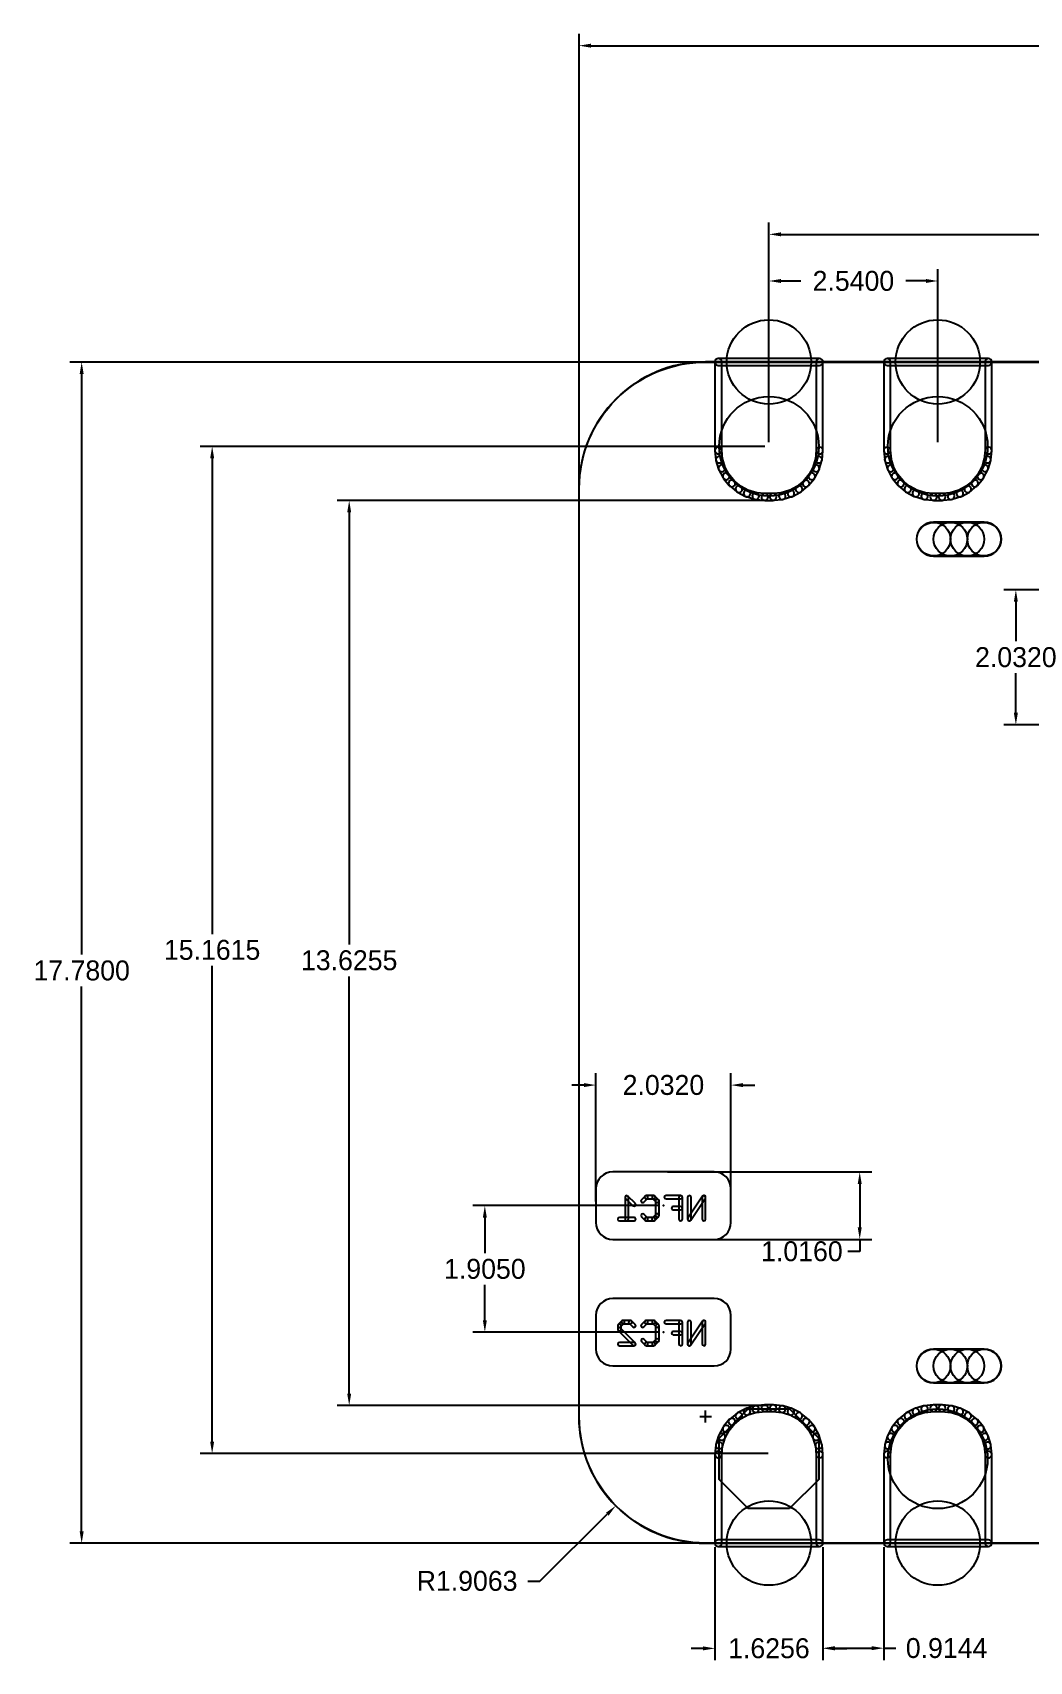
# Model space of a CAD drawing. Extents: x -18.4 to 16.5, y -11 to 13.8.
# Drawn here: x -18.38 to -3.38, y -10.67 to 13.85 of the extents above; entities that cross this region are included whole.
import ezdxf

# ---------------------------------------------------------------- set-up
doc = ezdxf.new("R2010")
doc.units = 0
doc.header["$MEASUREMENT"] = 0
doc.layers.get('0').update_dxf_attribs({"linetype": 'CONTINUOUS'})
doc.layers.get('Defpoints').update_dxf_attribs({"linetype": 'CONTINUOUS'})
for name, color, linetype in [('16', 175, 'CONTINUOUS'), ('17', 82, 'CONTINUOUS'), ('20', 213, 'CONTINUOUS'), ('24', 140, 'CONTINUOUS'), ('38', 253, 'CONTINUOUS')]:
    doc.layers.add(name, color=color, linetype=linetype)
doc.dimstyles.get("Standard").update_dxf_attribs({"dimtxt": 0.18, "dimasz": 0.18, "dimexe": 0.18, "dimexo": 0.0625, "dimgap": 0.09, "dimtad": 0, "dimtih": 1, "dimtoh": 1, "dimdec": 4, "dimzin": 0, "dimdsep": 46, "dimtxsty": 'Standard', "dimcen": 0.09, "dimadec": 0, "dimazin": 0, "dimtfac": 1, "dimtdec": 4, "dimtofl": 0, "dimtmove": 0, "dimatfit": 3, "dimfxl": 1, "dimtolj": 1, "dimtzin": 0, "dimarcsym": 0})

# ---------------------------------------------------------------- blocks, each defined once
blk = doc.blocks.new('OCTAGONP')
blk.add_lwpolyline([(-0.5, -0.2071), (-0.5, 0.2071), (-0.2071, 0.5), (0.2071, 0.5), (0.5, 0.2071), (0.5, -0.2071), (0.2071, -0.5), (-0.2071, -0.5)], close=True)
blk = doc.blocks.new('ROUNDP')
blk.add_circle((0, 0), 0.5)
blk = doc.blocks.new('RECT325120X162560R50')
blk.add_lwpolyline([(1.016, -0.254), (1.016, 0.254, 0.4142), (0.762, 0.508), (-0.762, 0.508, 0.4142), (-1.016, 0.254), (-1.016, -0.254, 0.4142), (-0.762, -0.508), (0.762, -0.508, 0.4142)], format="xyb", close=True)
blk = doc.blocks.new('*D15')
at = {"color": 2, "linetype": 'Continuous', "lineweight": -2}
for p, q in [((-10.16, 7.046), (-10.16, 13.831)), ((10.795, 7.046), (10.795, 13.831))]:
    blk.add_line(p, q, dxfattribs=at)
at = {"color": 0, "linetype": 'Continuous', "lineweight": -2}
for p, q in [((-9.98, 13.651), (-0.623, 13.651)), ((10.615, 13.651), (1.258, 13.651))]:
    blk.add_line(p, q, dxfattribs=at)
at = {"color": 0, "linetype": 'Continuous'}
for points in [[(-9.98, 13.681), (-9.98, 13.621), (-10.16, 13.651)], [(10.615, 13.681), (10.615, 13.621), (10.795, 13.651)]]:
    blk.add_solid(points, dxfattribs=at)
at = {"layer": 'Defpoints', "color": 0, "linetype": 'Continuous'}
for p in [(10.795, 13.651), (-10.16, 6.984), (10.795, 6.984)]:
    blk.add_point(p, dxfattribs=at)
at = {"color": 0, "linetype": 'Continuous', "insert": (0.317, 13.651), "char_height": 0.3, "attachment_point": 5}
blk.add_mtext('\\A1;20.9550', dxfattribs=at)
blk = doc.blocks.new('*D16')
at = {"color": 2, "linetype": 'Continuous', "lineweight": -2}
for p, q in [((-8.318, 8.889), (-17.823, 8.889)), ((-8.318, -8.891), (-17.823, -8.891))]:
    blk.add_line(p, q, dxfattribs=at)
at = {"color": 0, "linetype": 'Continuous', "lineweight": -2}
for p, q in [((-17.643, 8.709), (-17.643, -0.031)), ((-17.643, -8.711), (-17.643, -0.511))]:
    blk.add_line(p, q, dxfattribs=at)
at = {"color": 0, "linetype": 'Continuous'}
for points in [[(-17.673, 8.709), (-17.613, 8.709), (-17.643, 8.889)], [(-17.673, -8.711), (-17.613, -8.711), (-17.643, -8.891)]]:
    blk.add_solid(points, dxfattribs=at)
at = {"layer": 'Defpoints', "color": 0, "linetype": 'Continuous'}
for p in [(-8.255, 8.889), (-17.643, -8.891), (-8.255, -8.891)]:
    blk.add_point(p, dxfattribs=at)
at = {"color": 0, "linetype": 'Continuous', "insert": (-17.643, -0.271), "char_height": 0.3, "attachment_point": 5}
blk.add_mtext('\\A1;17.7800', dxfattribs=at)
blk = doc.blocks.new('*D18')
at = {"color": 0, "linetype": 'Continuous', "lineweight": -2}
for p, q in [((-7.302, 9.003), (-7.302, 10.991)), ((-7.122, 10.811), (-0.572, 10.811)), ((7.758, 10.811), (1.208, 10.811)), ((7.938, 9.003), (7.938, 10.991))]:
    blk.add_line(p, q, dxfattribs=at)
at = {"color": 0, "linetype": 'Continuous'}
for points in [[(-7.122, 10.841), (-7.122, 10.781), (-7.302, 10.811)], [(7.758, 10.841), (7.758, 10.781), (7.938, 10.811)]]:
    blk.add_solid(points, dxfattribs=at)
at = {"layer": 'Defpoints', "color": 0, "linetype": 'Continuous'}
for p in [(-7.302, 10.811), (-7.302, 8.941), (7.938, 8.941)]:
    blk.add_point(p, dxfattribs=at)
at = {"color": 0, "linetype": 'Continuous', "insert": (0.318, 10.811), "char_height": 0.3, "attachment_point": 5}
blk.add_mtext('\\A1;15.2400', dxfattribs=at)
blk = doc.blocks.new('*D19')
at = {"color": 0, "linetype": 'Continuous', "lineweight": -2}
for p, q in [((-8.115, -8.953), (-8.115, -10.654)), ((-6.49, -8.951), (-6.49, -10.654)), ((-8.295, -10.474), (-8.475, -10.474)), ((-6.31, -10.474), (-6.13, -10.474))]:
    blk.add_line(p, q, dxfattribs=at)
at = {"color": 0, "linetype": 'Continuous'}
for points in [[(-8.295, -10.444), (-8.295, -10.504), (-8.115, -10.474)], [(-6.31, -10.444), (-6.31, -10.504), (-6.49, -10.474)]]:
    blk.add_solid(points, dxfattribs=at)
at = {"layer": 'Defpoints', "color": 0, "linetype": 'Continuous'}
for p in [(-8.115, -8.89), (-6.49, -8.889), (-6.49, -10.474)]:
    blk.add_point(p, dxfattribs=at)
at = {"color": 0, "linetype": 'Continuous', "insert": (-7.303, -10.474), "char_height": 0.3, "attachment_point": 5}
blk.add_mtext('\\A1;1.6256', dxfattribs=at)
blk = doc.blocks.new('*D25')
at = {"color": 0, "linetype": 'Continuous', "lineweight": -2}
for p, q in [((0.572, 5.461), (-3.768, 5.461)), ((-3.588, 5.281), (-3.588, 4.685)), ((-3.588, 3.609), (-3.588, 4.205)), ((0.572, 3.429), (-3.768, 3.429))]:
    blk.add_line(p, q, dxfattribs=at)
at = {"color": 0, "linetype": 'Continuous'}
for points in [[(-3.618, 5.281), (-3.558, 5.281), (-3.588, 5.461)], [(-3.618, 3.609), (-3.558, 3.609), (-3.588, 3.429)]]:
    blk.add_solid(points, dxfattribs=at)
at = {"layer": 'Defpoints', "color": 0, "linetype": 'Continuous'}
for p in [(0.635, 5.461), (-3.588, 3.429), (0.635, 3.429)]:
    blk.add_point(p, dxfattribs=at)
at = {"color": 0, "linetype": 'Continuous', "insert": (-3.588, 4.445), "char_height": 0.3, "attachment_point": 5}
blk.add_mtext('\\A1;2.0320', dxfattribs=at)
blk = doc.blocks.new('*D28')
at = {"color": 0, "linetype": 'Continuous', "lineweight": -2}
for p, q in [((-9.906, -3.748), (-9.906, -1.815)), ((-7.874, -3.748), (-7.874, -1.815)), ((-10.086, -1.995), (-10.266, -1.995)), ((-7.694, -1.995), (-7.514, -1.995))]:
    blk.add_line(p, q, dxfattribs=at)
at = {"color": 0, "linetype": 'Continuous'}
for points in [[(-10.086, -1.965), (-10.086, -2.025), (-9.906, -1.995)], [(-7.694, -1.965), (-7.694, -2.025), (-7.874, -1.995)]]:
    blk.add_solid(points, dxfattribs=at)
at = {"layer": 'Defpoints', "color": 0, "linetype": 'Continuous'}
for p in [(-7.874, -1.995), (-9.906, -3.81), (-7.874, -3.81)]:
    blk.add_point(p, dxfattribs=at)
at = {"color": 0, "linetype": 'Continuous', "insert": (-8.89, -1.995), "char_height": 0.3, "attachment_point": 5}
blk.add_mtext('\\A1;2.0320', dxfattribs=at)
blk = doc.blocks.new('*D29')
at = {"color": 0, "linetype": 'Continuous', "lineweight": -2}
for p, q in [((-8.828, -3.302), (-5.757, -3.302)), ((-5.937, -3.482), (-5.937, -4.138)), ((-8.828, -4.318), (-5.757, -4.318)), ((-5.937, -4.318), (-5.937, -4.498)), ((-5.937, -4.498), (-6.117, -4.498))]:
    blk.add_line(p, q, dxfattribs=at)
at = {"color": 0, "linetype": 'Continuous'}
for points in [[(-5.967, -3.482), (-5.907, -3.482), (-5.937, -3.302)], [(-5.967, -4.138), (-5.907, -4.138), (-5.937, -4.318)]]:
    blk.add_solid(points, dxfattribs=at)
at = {"layer": 'Defpoints', "color": 0, "linetype": 'Continuous'}
for p in [(-8.89, -3.302), (-8.89, -4.318), (-5.937, -4.318)]:
    blk.add_point(p, dxfattribs=at)
at = {"color": 0, "linetype": 'Continuous', "insert": (-6.807, -4.498), "char_height": 0.3, "attachment_point": 5}
blk.add_mtext('\\A1;1.0160', dxfattribs=at)
blk = doc.blocks.new('*D31')
at = {"color": 0, "linetype": 'Continuous', "lineweight": -2}
for p, q in [((-8.952, -3.81), (-11.757, -3.81)), ((-11.577, -3.99), (-11.577, -4.523)), ((-11.577, -5.535), (-11.577, -5.003)), ((-8.952, -5.715), (-11.757, -5.715))]:
    blk.add_line(p, q, dxfattribs=at)
at = {"color": 0, "linetype": 'Continuous'}
for points in [[(-11.607, -3.99), (-11.547, -3.99), (-11.577, -3.81)], [(-11.607, -5.535), (-11.547, -5.535), (-11.577, -5.715)]]:
    blk.add_solid(points, dxfattribs=at)
at = {"layer": 'Defpoints', "color": 0, "linetype": 'Continuous'}
for p in [(-8.89, -3.81), (-11.577, -5.715), (-8.89, -5.715)]:
    blk.add_point(p, dxfattribs=at)
at = {"color": 0, "linetype": 'Continuous', "insert": (-11.577, -4.763), "char_height": 0.3, "attachment_point": 5}
blk.add_mtext('\\A1;1.9050', dxfattribs=at)
blk = doc.blocks.new('*D33')
at = {"color": 0, "linetype": 'Continuous', "lineweight": -2}
for p, q in [((-8.345, -6.985), (-8.165, -6.985)), ((-8.255, -7.075), (-8.255, -6.895)), ((-10.749, -9.46), (-9.736, -8.455)), ((-10.929, -9.46), (-10.749, -9.46))]:
    blk.add_line(p, q, dxfattribs=at)
at = {"color": 0, "linetype": 'Continuous'}
blk.add_solid([(-9.757, -8.433), (-9.715, -8.476), (-9.608, -8.328)], dxfattribs=at)
at = {"layer": 'Defpoints', "color": 0, "linetype": 'Continuous'}
for p in [(-8.255, -6.985), (-9.608, -8.328)]:
    blk.add_point(p, dxfattribs=at)
at = {"color": 0, "linetype": 'Continuous', "insert": (-11.844, -9.46), "char_height": 0.3, "attachment_point": 5}
blk.add_mtext('\\A1;R1.9063', dxfattribs=at)
blk = doc.blocks.new('*D39')
at = {"color": 0, "linetype": 'Continuous', "lineweight": -2}
for p, q in [((-6.49, -8.953), (-6.49, -10.651)), ((-5.575, -8.953), (-5.575, -10.651)), ((-6.31, -10.471), (-5.755, -10.471)), ((-5.575, -10.471), (-5.395, -10.471))]:
    blk.add_line(p, q, dxfattribs=at)
at = {"color": 0, "linetype": 'Continuous'}
for points in [[(-6.31, -10.441), (-6.31, -10.501), (-6.49, -10.471)], [(-5.755, -10.441), (-5.755, -10.501), (-5.575, -10.471)]]:
    blk.add_solid(points, dxfattribs=at)
at = {"layer": 'Defpoints', "color": 0, "linetype": 'Continuous'}
for p in [(-6.49, -8.89), (-5.575, -8.89), (-5.575, -10.471)]:
    blk.add_point(p, dxfattribs=at)
at = {"color": 0, "linetype": 'Continuous', "insert": (-4.63, -10.471), "char_height": 0.3, "attachment_point": 5}
blk.add_mtext('\\A1;0.9144', dxfattribs=at)
blk = doc.blocks.new('*D40')
at = {"color": 0, "linetype": 'Continuous', "lineweight": -2}
for p, q in [((-7.365, 6.807), (-13.798, 6.807)), ((-13.618, 6.627), (-13.618, 0.122)), ((-13.618, -6.638), (-13.618, -0.358)), ((-7.333, -6.818), (-13.798, -6.818))]:
    blk.add_line(p, q, dxfattribs=at)
at = {"color": 0, "linetype": 'Continuous'}
for points in [[(-13.648, 6.627), (-13.588, 6.627), (-13.618, 6.807)], [(-13.648, -6.638), (-13.588, -6.638), (-13.618, -6.818)]]:
    blk.add_solid(points, dxfattribs=at)
at = {"layer": 'Defpoints', "color": 0, "linetype": 'Continuous'}
for p in [(-7.302, 6.807), (-13.618, -6.818), (-7.271, -6.818)]:
    blk.add_point(p, dxfattribs=at)
at = {"color": 0, "linetype": 'Continuous', "insert": (-13.618, -0.118), "char_height": 0.3, "attachment_point": 5}
blk.add_mtext('\\A1;13.6255', dxfattribs=at)
blk = doc.blocks.new('*D46')
at = {"color": 0, "linetype": 'Continuous', "lineweight": -2}
for p, q in [((-7.365, 7.62), (-15.86, 7.62)), ((-15.68, 7.44), (-15.68, 0.279)), ((-15.68, -7.361), (-15.68, -0.201)), ((-7.314, -7.541), (-15.86, -7.541))]:
    blk.add_line(p, q, dxfattribs=at)
at = {"color": 0, "linetype": 'Continuous'}
for points in [[(-15.71, 7.44), (-15.65, 7.44), (-15.68, 7.62)], [(-15.71, -7.361), (-15.65, -7.361), (-15.68, -7.541)]]:
    blk.add_solid(points, dxfattribs=at)
at = {"layer": 'Defpoints', "color": 0, "linetype": 'Continuous'}
for p in [(-7.303, 7.62), (-15.68, -7.541), (-7.252, -7.541)]:
    blk.add_point(p, dxfattribs=at)
at = {"color": 0, "linetype": 'Continuous', "insert": (-15.68, 0.039), "char_height": 0.3, "attachment_point": 5}
blk.add_mtext('\\A1;15.1615', dxfattribs=at)
blk = doc.blocks.new('*D47')
at = {"color": 0, "linetype": 'Continuous', "lineweight": -2}
for p, q in [((-7.303, 7.683), (-7.303, 10.289)), ((-7.122, 10.109), (-6.822, 10.109)), ((-4.942, 10.109), (-5.242, 10.109)), ((-4.763, 7.683), (-4.763, 10.289))]:
    blk.add_line(p, q, dxfattribs=at)
at = {"color": 0, "linetype": 'Continuous'}
for points in [[(-7.122, 10.139), (-7.122, 10.079), (-7.303, 10.109)], [(-4.942, 10.139), (-4.942, 10.079), (-4.763, 10.109)]]:
    blk.add_solid(points, dxfattribs=at)
at = {"layer": 'Defpoints', "color": 0, "linetype": 'Continuous'}
for p in [(-4.763, 10.109), (-7.303, 7.62), (-4.763, 7.62)]:
    blk.add_point(p, dxfattribs=at)
at = {"color": 0, "linetype": 'Continuous', "insert": (-6.032, 10.109), "char_height": 0.3, "attachment_point": 5}
blk.add_mtext('\\A1;2.5400', dxfattribs=at)

msp = doc.modelspace()

# ---------------------------------------------------------------- linework, layer by layer
at = {"layer": '16'}
for points in [[(-8.1153, 8.89), (-8.1153, 7.5565, 1), (-8.0137, 7.5565), (-8.0137, 8.89, 1)], [(-6.5405, 8.9408), (-8.0645, 8.9408, 1), (-8.0645, 8.8392), (-6.5405, 8.8392, 1)], [(-6.4897, 7.5565), (-6.4897, 8.89, 1), (-6.5913, 8.89), (-6.5913, 7.5565, 1)], [(-5.5753, 8.89), (-5.5753, 7.5565, 1), (-5.4737, 7.5565), (-5.4737, 8.89, 1)], [(-4.0005, 8.9408), (-5.5245, 8.9408, 1), (-5.5245, 8.8392), (-4.0005, 8.8392, 1)], [(-3.9497, 7.5565), (-3.9497, 8.89, 1), (-4.0513, 8.89), (-4.0513, 7.5565, 1)], [(-8.1151, 7.5515), (-8.1016, 7.4152, 1), (-8.0005, 7.4252), (-8.0139, 7.5615, 1)], [(-6.5034, 7.4152), (-6.4899, 7.5515, 1), (-6.5911, 7.5615), (-6.6045, 7.4252, 1)], [(-5.5751, 7.5515), (-5.5616, 7.4152, 1), (-5.4605, 7.4252), (-5.4739, 7.5615, 1)], [(-3.9634, 7.4152), (-3.9499, 7.5515, 1), (-4.0511, 7.5615), (-4.0645, 7.4252, 1)], [(-8.0997, 7.4055), (-8.0599, 7.2745, 1), (-7.9627, 7.3039), (-8.0025, 7.435, 1)], [(-6.5451, 7.2745), (-6.5053, 7.4055, 1), (-6.6025, 7.435), (-6.6423, 7.3039, 1)], [(-5.5597, 7.4055), (-5.5199, 7.2745, 1), (-5.4227, 7.3039), (-5.4625, 7.435, 1)], [(-4.0051, 7.2745), (-3.9653, 7.4055, 1), (-4.0625, 7.435), (-4.1023, 7.3039, 1)], [(-8.0561, 7.2652), (-7.9916, 7.1445, 1), (-7.902, 7.1924), (-7.9665, 7.3131, 1)], [(-7.9861, 7.1362), (-7.8992, 7.0304, 1), (-7.8206, 7.0948), (-7.9075, 7.2007, 1)], [(-7.8921, 7.0233), (-7.7863, 6.9364, 1), (-7.7218, 7.015), (-7.8277, 7.1019, 1)], [(-6.8187, 6.9364), (-6.7129, 7.0233, 1), (-6.7773, 7.1019), (-6.8832, 7.015, 1)], [(-6.7058, 7.0304), (-6.6189, 7.1362, 1), (-6.6975, 7.2007), (-6.7844, 7.0948, 1)], [(-6.6134, 7.1445), (-6.5489, 7.2652, 1), (-6.6385, 7.3131), (-6.703, 7.1924, 1)], [(-5.5161, 7.2652), (-5.4516, 7.1445, 1), (-5.362, 7.1924), (-5.4265, 7.3131, 1)], [(-5.4461, 7.1362), (-5.3592, 7.0304, 1), (-5.2806, 7.0948), (-5.3675, 7.2007, 1)], [(-5.3521, 7.0233), (-5.2463, 6.9364, 1), (-5.1818, 7.015), (-5.2877, 7.1019, 1)], [(-4.2787, 6.9364), (-4.1729, 7.0233, 1), (-4.2373, 7.1019), (-4.3432, 7.015, 1)], [(-4.1658, 7.0304), (-4.0789, 7.1362, 1), (-4.1575, 7.2007), (-4.2444, 7.0948, 1)], [(-4.0734, 7.1445), (-4.0089, 7.2652, 1), (-4.0985, 7.3131), (-4.163, 7.1924, 1)], [(-7.778, 6.9309), (-7.6573, 6.8664, 1), (-7.6094, 6.956), (-7.7301, 7.0205, 1)], [(-7.648, 6.8626), (-7.517, 6.8228, 1), (-7.4875, 6.92), (-7.6186, 6.9598, 1)], [(-7.5073, 6.8209), (-7.371, 6.8074, 1), (-7.361, 6.9086), (-7.4973, 6.922, 1)], [(-7.366, 6.8072), (-7.239, 6.8072, 1), (-7.239, 6.9088), (-7.366, 6.9088, 1)], [(-7.234, 6.8074), (-7.0977, 6.8209, 1), (-7.1077, 6.922), (-7.244, 6.9086, 1)], [(-7.088, 6.8228), (-6.957, 6.8626, 1), (-6.9864, 6.9598), (-7.1175, 6.92, 1)], [(-6.9477, 6.8664), (-6.827, 6.9309, 1), (-6.8749, 7.0205), (-6.9956, 6.956, 1)], [(-5.238, 6.9309), (-5.1173, 6.8664, 1), (-5.0694, 6.956), (-5.1901, 7.0205, 1)], [(-5.108, 6.8626), (-4.977, 6.8228, 1), (-4.9475, 6.92), (-5.0786, 6.9598, 1)], [(-4.9673, 6.8209), (-4.831, 6.8074, 1), (-4.821, 6.9086), (-4.9573, 6.922, 1)], [(-4.826, 6.8072), (-4.699, 6.8072, 1), (-4.699, 6.9088), (-4.826, 6.9088, 1)], [(-4.694, 6.8074), (-4.5577, 6.8209, 1), (-4.5677, 6.922), (-4.704, 6.9086, 1)], [(-4.548, 6.8228), (-4.417, 6.8626, 1), (-4.4464, 6.9598), (-4.5775, 6.92, 1)], [(-4.4077, 6.8664), (-4.287, 6.9309, 1), (-4.3349, 7.0205), (-4.4556, 6.956, 1)], [(-7.6573, -6.8664), (-7.778, -6.9309, 1), (-7.7301, -7.0205), (-7.6094, -6.956, 1)], [(-7.517, -6.8228), (-7.648, -6.8626, 1), (-7.6186, -6.9598), (-7.4875, -6.92, 1)], [(-7.371, -6.8074), (-7.5073, -6.8209, 1), (-7.4973, -6.922), (-7.361, -6.9086, 1)], [(-7.239, -6.8072), (-7.366, -6.8072, 1), (-7.366, -6.9088), (-7.239, -6.9088, 1)], [(-7.0977, -6.8209), (-7.234, -6.8074, 1), (-7.244, -6.9086), (-7.1077, -6.922, 1)], [(-6.957, -6.8626), (-7.088, -6.8228, 1), (-7.1175, -6.92), (-6.9864, -6.9598, 1)], [(-6.827, -6.9309), (-6.9477, -6.8664, 1), (-6.9956, -6.956), (-6.8749, -7.0205, 1)], [(-5.1173, -6.8664), (-5.238, -6.9309, 1), (-5.1901, -7.0205), (-5.0694, -6.956, 1)], [(-4.977, -6.8228), (-5.108, -6.8626, 1), (-5.0786, -6.9598), (-4.9475, -6.92, 1)], [(-4.831, -6.8074), (-4.9673, -6.8209, 1), (-4.9573, -6.922), (-4.821, -6.9086, 1)], [(-4.699, -6.8072), (-4.826, -6.8072, 1), (-4.826, -6.9088), (-4.699, -6.9088, 1)], [(-4.5577, -6.8209), (-4.694, -6.8074, 1), (-4.704, -6.9086), (-4.5677, -6.922, 1)], [(-4.417, -6.8626), (-4.548, -6.8228, 1), (-4.5775, -6.92), (-4.4464, -6.9598, 1)], [(-4.287, -6.9309), (-4.4077, -6.8664, 1), (-4.4556, -6.956), (-4.3349, -7.0205, 1)], [(-7.8992, -7.0304), (-7.9861, -7.1362, 1), (-7.9075, -7.2007), (-7.8206, -7.0948, 1)], [(-7.7863, -6.9364), (-7.8921, -7.0233, 1), (-7.8277, -7.1019), (-7.7218, -7.015, 1)], [(-6.7129, -7.0233), (-6.8187, -6.9364, 1), (-6.8832, -7.015), (-6.7773, -7.1019, 1)], [(-6.6189, -7.1362), (-6.7058, -7.0304, 1), (-6.7844, -7.0948), (-6.6975, -7.2007, 1)], [(-5.3592, -7.0304), (-5.4461, -7.1362, 1), (-5.3675, -7.2007), (-5.2806, -7.0948, 1)], [(-5.2463, -6.9364), (-5.3521, -7.0233, 1), (-5.2877, -7.1019), (-5.1818, -7.015, 1)], [(-4.1729, -7.0233), (-4.2787, -6.9364, 1), (-4.3432, -7.015), (-4.2373, -7.1019, 1)], [(-4.0789, -7.1362), (-4.1658, -7.0304, 1), (-4.2444, -7.0948), (-4.1575, -7.2007, 1)], [(-8.0599, -7.2745), (-8.0997, -7.4055, 1), (-8.0025, -7.435), (-7.9627, -7.3039, 1)], [(-7.9916, -7.1445), (-8.0561, -7.2652, 1), (-7.9665, -7.3131), (-7.902, -7.1924, 1)], [(-6.5489, -7.2652), (-6.6134, -7.1445, 1), (-6.703, -7.1924), (-6.6385, -7.3131, 1)], [(-6.5053, -7.4055), (-6.5451, -7.2745, 1), (-6.6423, -7.3039), (-6.6025, -7.435, 1)], [(-5.5199, -7.2745), (-5.5597, -7.4055, 1), (-5.4625, -7.435), (-5.4227, -7.3039, 1)], [(-5.4516, -7.1445), (-5.5161, -7.2652, 1), (-5.4265, -7.3131), (-5.362, -7.1924, 1)], [(-4.0089, -7.2652), (-4.0734, -7.1445, 1), (-4.163, -7.1924), (-4.0985, -7.3131, 1)], [(-3.9653, -7.4055), (-4.0051, -7.2745, 1), (-4.1023, -7.3039), (-4.0625, -7.435, 1)], [(-8.1016, -7.4152), (-8.1151, -7.5515, 1), (-8.0139, -7.5615), (-8.0005, -7.4252, 1)], [(-8.1153, -7.5565), (-8.1153, -8.89, 1), (-8.0137, -8.89), (-8.0137, -7.5565, 1)], [(-6.4899, -7.5515), (-6.5034, -7.4152, 1), (-6.6045, -7.4252), (-6.5911, -7.5615, 1)], [(-6.4897, -8.89), (-6.4897, -7.5565, 1), (-6.5913, -7.5565), (-6.5913, -8.89, 1)], [(-5.5616, -7.4152), (-5.5751, -7.5515, 1), (-5.4739, -7.5615), (-5.4605, -7.4252, 1)], [(-5.5753, -7.5565), (-5.5753, -8.89, 1), (-5.4737, -8.89), (-5.4737, -7.5565, 1)], [(-3.9499, -7.5515), (-3.9634, -7.4152, 1), (-4.0645, -7.4252), (-4.0511, -7.5615, 1)], [(-3.9497, -8.89), (-3.9497, -7.5565, 1), (-4.0513, -7.5565), (-4.0513, -8.89, 1)], [(-8.0645, -8.9408), (-6.5405, -8.9408, 1), (-6.5405, -8.8392), (-8.0645, -8.8392, 1)], [(-5.5245, -8.9408), (-4.0005, -8.9408, 1), (-4.0005, -8.8392), (-5.5245, -8.8392, 1)]]:
    msp.add_lwpolyline(points, format="xyb", close=True, dxfattribs=at)
at = {"layer": '20'}
for points in [[(-8.255, 8.8887, 1), (-8.255, 8.8913, 0.4142), (-10.1613, 6.985, 1), (-10.1587, 6.985, -0.4142)], [(-8.255, 8.8887), (8.89, 8.8887, 1), (8.89, 8.8913), (-8.255, 8.8913, 1)], [(-10.1613, 6.985), (-10.1613, -6.985, 1), (-10.1587, -6.985), (-10.1587, 6.985, 1)], [(-4.826, 6.4757, 1), (-4.826, 6.4783, 0.4142), (-5.0813, 6.223, 1), (-5.0787, 6.223, -0.4142)], [(-4.826, 6.4757), (-4.064, 6.4757, 1), (-4.064, 6.4783), (-4.826, 6.4783, 1)], [(-3.8113, 6.223, 1), (-3.8087, 6.223, 0.4142), (-4.064, 6.4783, 1), (-4.064, 6.4757, -0.4142)], [(-5.0787, 6.223, 1), (-5.0813, 6.223, 0.4142), (-4.826, 5.9677, 1), (-4.826, 5.9703, -0.4142)], [(-4.064, 5.9703, 1), (-4.064, 5.9677, 0.4142), (-3.8087, 6.223, 1), (-3.8113, 6.223, -0.4142)], [(-4.064, 5.9703), (-4.826, 5.9703, 1), (-4.826, 5.9677), (-4.064, 5.9677, 1)], [(-4.826, -5.9703, 1), (-4.826, -5.9677, 0.4142), (-5.0813, -6.223, 1), (-5.0787, -6.223, -0.4142)], [(-4.826, -5.9703), (-4.064, -5.9703, 1), (-4.064, -5.9677), (-4.826, -5.9677, 1)], [(-3.8113, -6.223, 1), (-3.8087, -6.223, 0.4142), (-4.064, -5.9677, 1), (-4.064, -5.9703, -0.4142)], [(-5.0787, -6.223, 1), (-5.0813, -6.223, 0.4142), (-4.826, -6.4783, 1), (-4.826, -6.4757, -0.4142)], [(-4.064, -6.4757, 1), (-4.064, -6.4783, 0.4142), (-3.8087, -6.223, 1), (-3.8113, -6.223, -0.4142)], [(-4.064, -6.4757), (-4.826, -6.4757, 1), (-4.826, -6.4783), (-4.064, -6.4783, 1)], [(-10.1587, -6.985, 1), (-10.1613, -6.985, 0.4142), (-8.255, -8.8913, 1), (-8.255, -8.8887, -0.4142)], [(-8.255, -8.8913), (8.89, -8.8913, 1), (8.89, -8.8887), (-8.255, -8.8887, 1)]]:
    msp.add_lwpolyline(points, format="xyb", close=True, dxfattribs=at)
for centre in [(-4.826, 6.223), (-4.572, 6.223), (-4.318, 6.223), (-4.064, 6.223), (-4.826, -6.223), (-4.572, -6.223), (-4.318, -6.223), (-4.064, -6.223)]:
    msp.add_circle(centre, 0.254, dxfattribs=at)
at = {"layer": '24'}
for p in [(-8.89, -3.81), (-8.89, -5.715)]:
    msp.add_point(p, dxfattribs=at)
at = {"layer": '38'}
for points in [[(-9.3149, -3.7749), (-9.4251, -3.6648, 1), (-9.461, -3.7007), (-9.3508, -3.8108, 1)], [(-9.4684, -3.6827), (-9.4684, -4.0132, 1), (-9.4176, -4.0132), (-9.4176, -3.6827, 1)], [(-9.1844, -3.7558), (-9.1293, -3.7007, 1), (-9.1652, -3.6648), (-9.2203, -3.7198, 1)], [(-9.1473, -3.7081), (-9.0371, -3.7081, 1), (-9.0371, -3.6573), (-9.1473, -3.6573, 1)], [(-9.0551, -3.7007), (-9, -3.7558, 1), (-8.9641, -3.7198), (-9.0192, -3.6648, 1)], [(-8.6312, -3.6573), (-8.8515, -3.6573, 1), (-8.8515, -3.7081), (-8.6312, -3.7081, 1)], [(-8.6058, -4.0132), (-8.6058, -3.6827, 1), (-8.6566, -3.6827), (-8.6566, -4.0132, 1)], [(-8.3015, -3.6686), (-8.5219, -3.9991, 1), (-8.4796, -4.0273), (-8.2593, -3.6968, 1)], [(-8.4753, -4.0132), (-8.4753, -3.6827, 1), (-8.5261, -3.6827), (-8.5261, -4.0132, 1)], [(-8.255, -4.0132), (-8.255, -3.6827, 1), (-8.3058, -3.6827), (-8.3058, -4.0132, 1)], [(-9.0074, -3.7378), (-9.0074, -3.9581, 1), (-8.9566, -3.9581), (-8.9566, -3.7378, 1)], [(-8.6312, -3.8226), (-8.7414, -3.8226, 1), (-8.7414, -3.8734), (-8.6312, -3.8734, 1)], [(-9.3329, -3.9878), (-9.5532, -3.9878, 1), (-9.5532, -4.0386), (-9.3329, -4.0386, 1)], [(-9.1293, -3.9952), (-9.1844, -3.9402, 1), (-9.2203, -3.9761), (-9.1652, -4.0312, 1)], [(-9.0371, -3.9878), (-9.1473, -3.9878, 1), (-9.1473, -4.0386), (-9.0371, -4.0386, 1)], [(-9, -3.9402), (-9.0551, -3.9952, 1), (-9.0192, -4.0312), (-8.9641, -3.9761, 1)], [(-9.5278, -5.6725), (-9.5278, -5.6174, 1), (-9.5786, -5.6174), (-9.5786, -5.6725, 1)], [(-9.5352, -5.6354), (-9.4801, -5.5803, 1), (-9.5161, -5.5444), (-9.5711, -5.5994, 1)], [(-9.4981, -5.5877), (-9.3879, -5.5877, 1), (-9.3879, -5.5369), (-9.4981, -5.5369, 1)], [(-9.4059, -5.5803), (-9.3508, -5.6354, 1), (-9.3149, -5.5994), (-9.37, -5.5444, 1)], [(-9.1844, -5.6354), (-9.1293, -5.5803, 1), (-9.1652, -5.5444), (-9.2203, -5.5994, 1)], [(-9.1473, -5.5877), (-9.0371, -5.5877, 1), (-9.0371, -5.5369), (-9.1473, -5.5369, 1)], [(-9.0551, -5.5803), (-9, -5.6354, 1), (-8.9641, -5.5994), (-9.0192, -5.5444, 1)], [(-9.0074, -5.6174), (-9.0074, -5.8377, 1), (-8.9566, -5.8377), (-8.9566, -5.6174, 1)], [(-8.6312, -5.5369), (-8.8515, -5.5369, 1), (-8.8515, -5.5877), (-8.6312, -5.5877, 1)], [(-8.6058, -5.8928), (-8.6058, -5.5623, 1), (-8.6566, -5.5623), (-8.6566, -5.8928, 1)], [(-8.3015, -5.5482), (-8.5219, -5.8787, 1), (-8.4796, -5.9069), (-8.2593, -5.5764, 1)], [(-8.4753, -5.8928), (-8.4753, -5.5623, 1), (-8.5261, -5.5623), (-8.5261, -5.8928, 1)], [(-8.255, -5.8928), (-8.255, -5.5623, 1), (-8.3058, -5.5623), (-8.3058, -5.8928, 1)], [(-9.5532, -5.9182), (-9.3329, -5.9182, 1), (-9.3329, -5.8674), (-9.5532, -5.8674, 1)], [(-9.3149, -5.8748), (-9.5352, -5.6545, 1), (-9.5711, -5.6904), (-9.3508, -5.9108, 1)], [(-9.1293, -5.8748), (-9.1844, -5.8198, 1), (-9.2203, -5.8557), (-9.1652, -5.9108, 1)], [(-9.0371, -5.8674), (-9.1473, -5.8674, 1), (-9.1473, -5.9182), (-9.0371, -5.9182, 1)], [(-9, -5.8198), (-9.0551, -5.8748, 1), (-9.0192, -5.9108), (-8.9641, -5.8557, 1)], [(-8.6312, -5.7022), (-8.7414, -5.7022, 1), (-8.7414, -5.753), (-8.6312, -5.753, 1)]]:
    msp.add_lwpolyline(points, format="xyb", close=True, dxfattribs=at)

# ---------------------------------------------------------------- block references
at = {"layer": '16'}
for p in [(-8.89, -3.81), (-8.89, -5.715)]:
    msp.add_blockref('RECT325120X162560R50', p, dxfattribs=at)
at = {"layer": '17'}
for name, p, xscale, yscale, rotation in [('ROUNDP', (-7.3025, 8.89), 1.27, 1.27, 180), ('ROUNDP', (-4.7625, 8.89), 1.27, 1.27, 180), ('ROUNDP', (-7.3025, 7.62), 1.5, 1.5, 270), ('ROUNDP', (-4.7625, 7.62), 1.5, 1.5, 270), ('OCTAGONP', (-7.3025, -7.62), 1.5, 1.5, 90), ('ROUNDP', (-4.7625, -7.62), 1.5, 1.5, 90)]:
    msp.add_blockref(name, p, dxfattribs=dict(at, xscale=xscale, yscale=yscale, rotation=rotation))
at = {"layer": '17', "xscale": 1.27, "yscale": 1.27}
for p in [(-7.3025, -8.89), (-4.7625, -8.89)]:
    msp.add_blockref('ROUNDP', p, dxfattribs=at)

# ---------------------------------------------------------------- dimensions: what is measured, and where the dimension line sits
at = {"linetype": 'Continuous'}
for base, p1, p2, override, picture, middle in [((10.795, 13.65147), (-10.16, 6.9837), (10.795, 6.9837), {"dimtxt": 0.3, "dimasz": 0.18, "dimclre": 2}, '*D15', (0.3175, 13.65147)), ((-7.3025, 10.81051), (7.9375, 8.9408), (-7.3025, 8.9408), {"dimtxt": 0.3, "dimasz": 0.18}, '*D18', (0.3175, 10.81051)), ((-4.7625, 10.10907), (-7.3025, 7.62), (-4.7625, 7.62), {"dimtxt": 0.3}, '*D47', (-6.0325, 10.10907)), ((-7.874, -1.9951), (-9.906, -3.81), (-7.874, -3.81), {"dimtxt": 0.3}, '*D28', (-8.89, -1.9951)), ((-6.4897, -10.47361), (-8.1153, -8.89), (-6.4897, -8.8887), {"dimtxt": 0.3}, '*D19', (-7.3025, -10.47361)), ((-5.5753, -10.47107), (-6.4897, -8.89), (-5.5753, -8.89), {"dimtxt": 0.3}, '*D39', (-4.6303, -10.47107))]:
    dim = msp.add_linear_dim(base=base, p1=p1, p2=p2, dimstyle='Standard', override=override, dxfattribs=at)
    dim.commit()
    dim.dimension.update_dxf_attribs({"geometry": picture, "text_midpoint": middle})
for base, p1, p2, override, picture, middle in [((-17.64296, -8.8913), (-8.255, 8.8887), (-8.255, -8.8913), {"dimtxt": 0.3, "dimclre": 2}, '*D16', (-17.64296, -0.2713)), ((-13.61764, -6.81831), (-7.3025, 6.8072), (-7.27079, -6.81831), {"dimtxt": 0.3}, '*D40', (-13.61764, -0.11805))]:
    dim = msp.add_linear_dim(base=base, p1=p1, p2=p2, angle=90, dimstyle='Standard', override=override, dxfattribs=at)
    dim.commit()
    dim.dimension.update_dxf_attribs({"geometry": picture, "text_midpoint": middle, "dimtype": 160})
for base, p1, p2, picture, middle in [((-15.6797840775, -7.54145), (-7.3025, 7.62), (-7.2517, -7.54145), '*D46', (-15.6797840775, 0.039275)), ((-3.58808, 3.429), (0.635, 5.461), (0.635, 3.429), '*D25', (-3.58808, 4.445)), ((-5.93683, -4.318), (-8.89, -3.302), (-8.89, -4.318), '*D29', (-6.80683, -4.498)), ((-11.57739, -5.715), (-8.88993, -3.81001), (-8.88999, -5.715), '*D31', (-11.57739, -4.76251))]:
    dim = msp.add_linear_dim(base=base, p1=p1, p2=p2, angle=90, dimstyle='Standard', override={"dimtxt": 0.3}, dxfattribs=at)
    dim.commit()
    dim.dimension.update_dxf_attribs({"geometry": picture, "text_midpoint": middle})
dim = msp.add_radius_dim(center=(-8.25496, -6.98496), mpoint=(-9.60812, -8.32775), dimstyle='Standard', override={"dimtxt": 0.3}, dxfattribs=at)
dim.commit()
dim.dimension.update_dxf_attribs({"geometry": '*D33', "text_midpoint": (-11.84436, -9.46025), "dimtype": 164})

doc.saveas('drawing.dxf')
